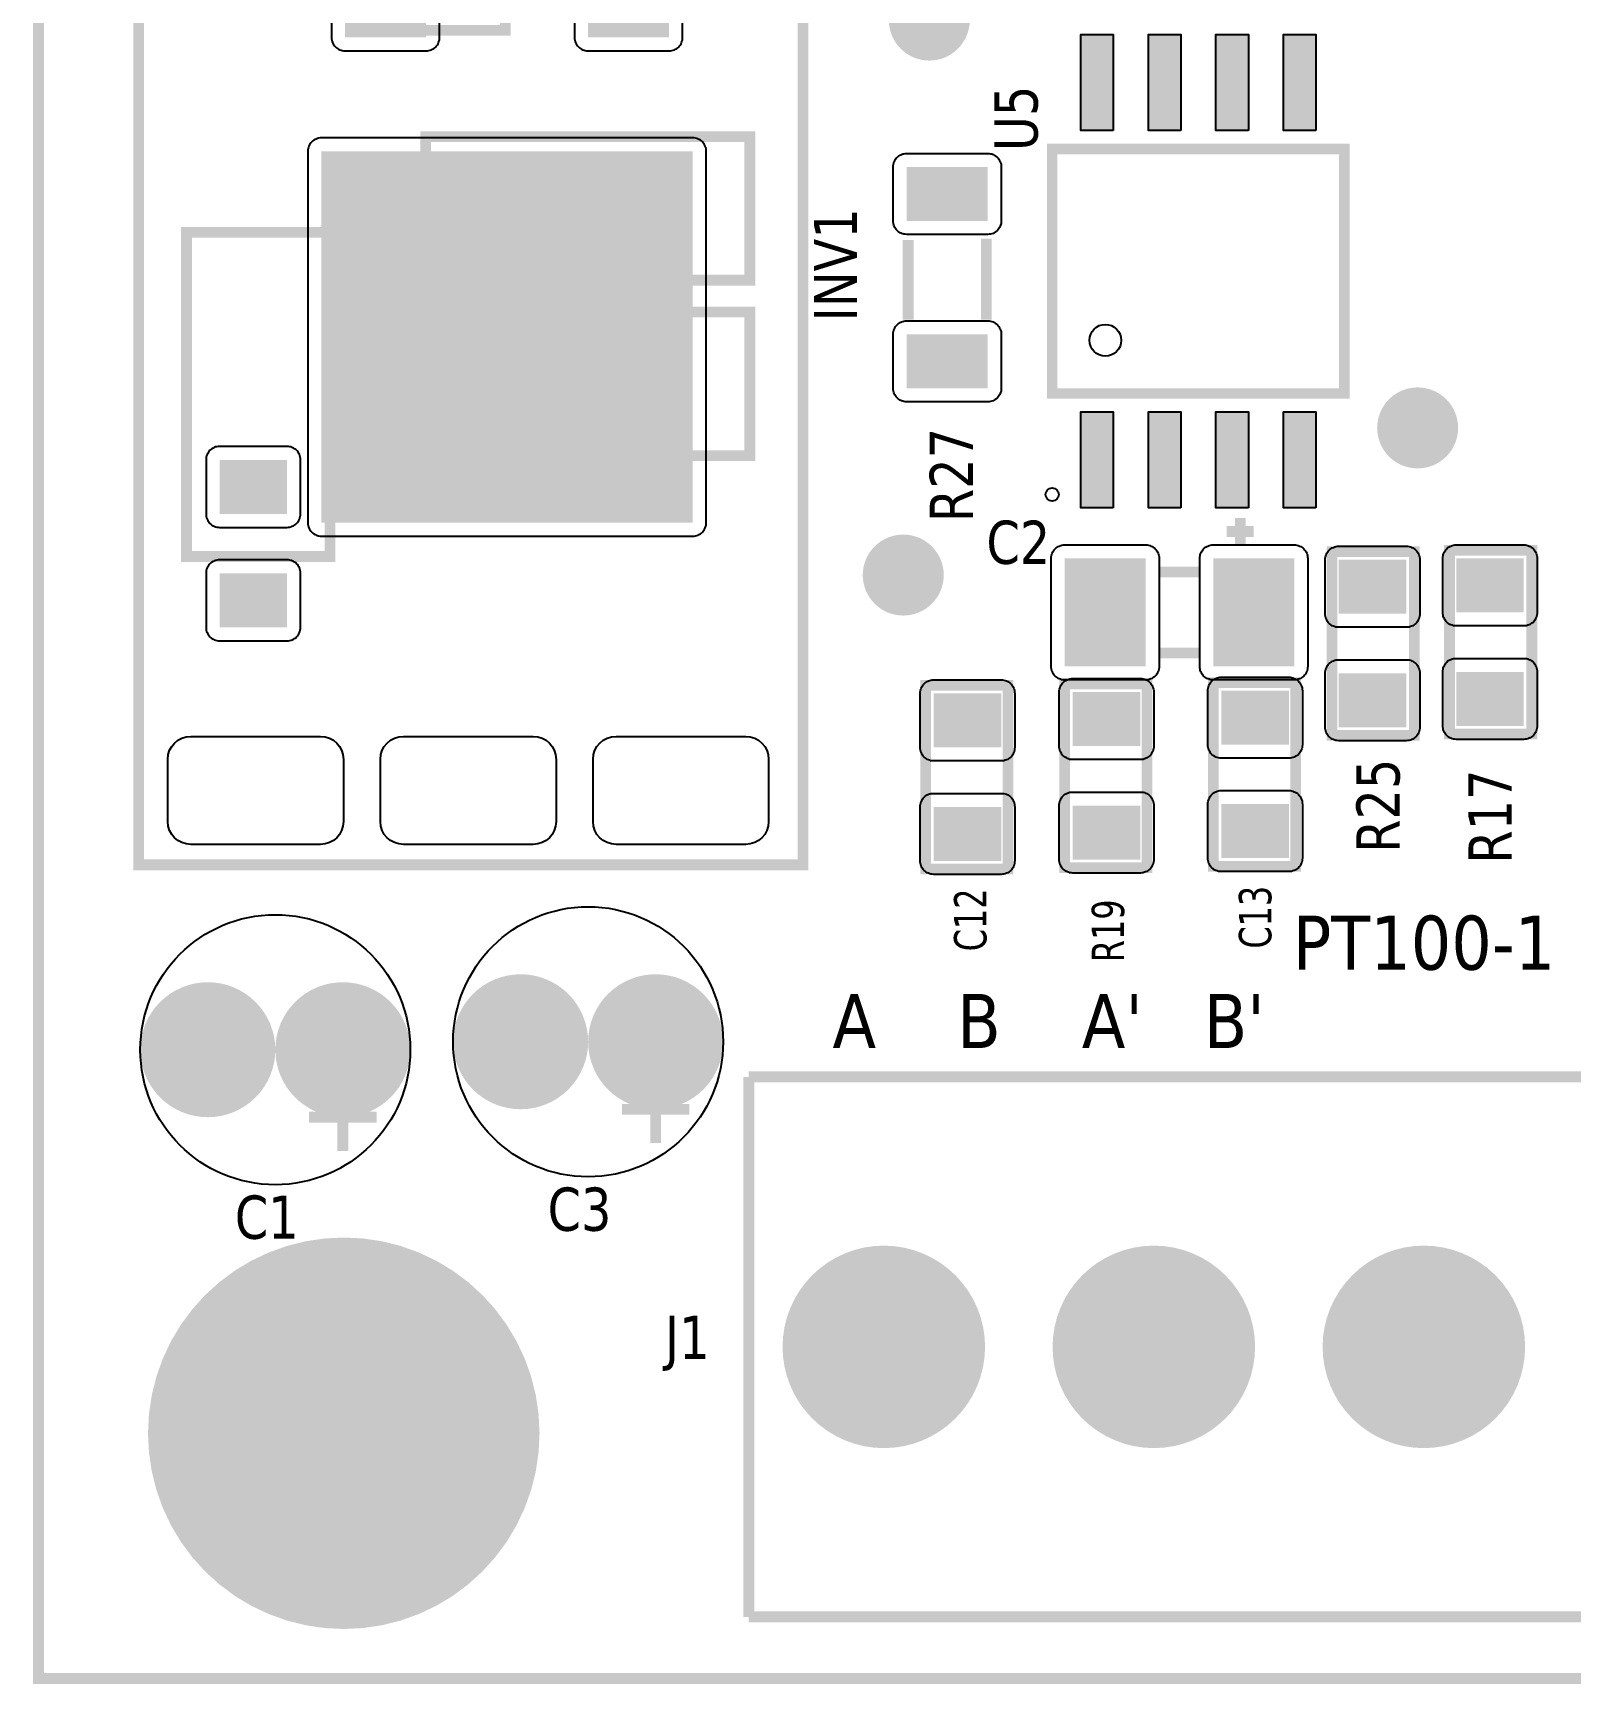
# Model space of a CAD drawing. Header units: millimetres. Extents: x 124 to 302, y 105 to 223.
# Drawn here: x 295.254 to 296.393, y 218.591 to 219.814 of the extents above; entities that cross this region are included whole.
import ezdxf

# ---------------------------------------------------------------- set-up
doc = ezdxf.new("R2010")
doc.units = ezdxf.units.MM
doc.layers.add('DESC', color=250, linetype='Continuous')
doc.styles.get("Standard").update_dxf_attribs({"font": 'tahoma.ttf'})

# ---------------------------------------------------------------- blocks, each defined once
blk = doc.blocks.new('RPAD')
blk.add_trace([(-0.5, -0.5), (-0.5, 0.5), (0.5, -0.5), (0.5, 0.5)])
blk = doc.blocks.new('EPAD')
at = {"const_width": 0.5}
blk.add_lwpolyline([(-0.25, 0, 1), (0.25, 0, 1)], format="xyb", close=True, dxfattribs=at)
blk = doc.blocks.new('PCB_CamaraClimatica')
for points, const_width in [([(147.0389, 110.574), (153.4499, 110.574), (153.4499, 115.4463), (147.0389, 115.4463), (147.0389, 110.574)], 0.008), ([(147.0389, 110.574), (153.4499, 110.574), (153.4499, 115.4463), (147.0389, 115.4463), (147.0389, 110.574)], 0.008), ([(147.0389, 110.574), (153.4499, 110.574), (153.4499, 115.4463), (147.0389, 115.4463), (147.0389, 110.574)], 0.008), ([(147.1131, 111.1768), (147.6052, 111.1768), (147.6052, 112.102), (147.1131, 112.102), (147.1131, 111.1768)], 0.008), ([(147.1131, 111.1768), (147.6052, 111.1768), (147.6052, 112.102), (147.1131, 112.102), (147.1131, 111.1768)], 0.008), ([(147.1131, 111.1768), (147.6052, 111.1768), (147.6052, 112.102), (147.1131, 112.102), (147.1131, 111.1768)], 0.008), ([(147.2863, 111.7949), (147.3847, 111.7949), (147.3847, 111.8382), (147.2863, 111.8382), (147.2863, 111.7949)], 0.008), ([(147.2863, 111.7949), (147.3847, 111.7949), (147.3847, 111.8382), (147.2863, 111.8382), (147.2863, 111.7949)], 0.008), ([(147.2863, 111.7949), (147.3847, 111.7949), (147.3847, 111.8382), (147.2863, 111.8382), (147.2863, 111.7949)], 0.008), ([(147.3257, 111.6098), (147.5658, 111.6098), (147.5658, 111.7161), (147.3257, 111.7161), (147.3257, 111.6098)], 0.008), ([(147.3257, 111.6098), (147.5658, 111.6098), (147.5658, 111.7161), (147.3257, 111.7161), (147.3257, 111.6098)], 0.008), ([(147.3257, 111.6098), (147.5658, 111.6098), (147.5658, 111.7161), (147.3257, 111.7161), (147.3257, 111.6098)], 0.008), ([(148.0062, 111.5259), (148.0062, 111.707), (147.7897, 111.707), (147.7897, 111.5259), (148.0062, 111.5259)], 0.00787), ([(148.0062, 111.5259), (148.0062, 111.707), (147.7897, 111.707), (147.7897, 111.5259), (148.0062, 111.5259)], 0.00787), ([(148.0062, 111.5259), (148.0062, 111.707), (147.7897, 111.707), (147.7897, 111.5259), (148.0062, 111.5259)], 0.00787), ([(147.1485, 111.4051), (147.2548, 111.4051), (147.2548, 111.6453), (147.1485, 111.6453), (147.1485, 111.4051)], 0.008), ([(147.1485, 111.4051), (147.2548, 111.4051), (147.2548, 111.6453), (147.1485, 111.6453), (147.1485, 111.4051)], 0.008), ([(147.1485, 111.4051), (147.2548, 111.4051), (147.2548, 111.6453), (147.1485, 111.6453), (147.1485, 111.4051)], 0.008), ([(147.683, 111.6397), (147.683, 111.5807)], 0.008), ([(147.683, 111.6397), (147.683, 111.5807)], 0.008), ([(147.683, 111.6397), (147.683, 111.5807)], 0.008), ([(147.741, 111.6407), (147.741, 111.5807)], 0.008), ([(147.741, 111.6407), (147.741, 111.5807)], 0.008), ([(147.741, 111.6407), (147.741, 111.5807)], 0.008), ([(147.3257, 111.4799), (147.5658, 111.4799), (147.5658, 111.5862), (147.3257, 111.5862), (147.3257, 111.4799)], 0.008), ([(147.3257, 111.4799), (147.5658, 111.4799), (147.5658, 111.5862), (147.3257, 111.5862), (147.3257, 111.4799)], 0.008), ([(147.3257, 111.4799), (147.5658, 111.4799), (147.5658, 111.5862), (147.3257, 111.5862), (147.3257, 111.4799)], 0.008), ([(147.929, 111.4337), (147.929, 111.4137)], 0.008), ([(147.929, 111.4337), (147.929, 111.4137)], 0.008), ([(147.929, 111.4337), (147.929, 111.4137)], 0.008), ([(147.919, 111.4237), (147.939, 111.4237)], 0.008), ([(147.919, 111.4237), (147.939, 111.4237)], 0.008), ([(147.919, 111.4237), (147.939, 111.4237)], 0.008), ([(147.997, 111.2727), (148.058, 111.2727), (148.058, 111.4087), (147.997, 111.4087), (147.997, 111.2727)], 0.008), ([(147.997, 111.2727), (148.058, 111.2727), (148.058, 111.4087), (147.997, 111.4087), (147.997, 111.2727)], 0.008), ([(147.997, 111.2727), (148.058, 111.2727), (148.058, 111.4087), (147.997, 111.4087), (147.997, 111.2727)], 0.008), ([(148.084, 111.2737), (148.145, 111.2737), (148.145, 111.4097), (148.084, 111.4097), (148.084, 111.2737)], 0.008), ([(148.084, 111.2737), (148.145, 111.2737), (148.145, 111.4097), (148.084, 111.4097), (148.084, 111.2737)], 0.008), ([(148.084, 111.2737), (148.145, 111.2737), (148.145, 111.4097), (148.084, 111.4097), (148.084, 111.2737)], 0.008), ([(147.869, 111.3937), (147.899, 111.3937)], 0.008), ([(147.869, 111.3937), (147.899, 111.3937)], 0.008), ([(147.869, 111.3937), (147.899, 111.3937)], 0.008), ([(147.869, 111.3337), (147.899, 111.3337)], 0.008), ([(147.869, 111.3337), (147.899, 111.3337)], 0.008), ([(147.869, 111.3337), (147.899, 111.3337)], 0.008), ([(147.696, 111.1737), (147.757, 111.1737), (147.757, 111.3097), (147.696, 111.3097), (147.696, 111.1737)], 0.008), ([(147.696, 111.1737), (147.757, 111.1737), (147.757, 111.3097), (147.696, 111.3097), (147.696, 111.1737)], 0.008), ([(147.696, 111.1737), (147.757, 111.1737), (147.757, 111.3097), (147.696, 111.3097), (147.696, 111.1737)], 0.008), ([(147.799, 111.1747), (147.86, 111.1747), (147.86, 111.3107), (147.799, 111.3107), (147.799, 111.1747)], 0.008), ([(147.799, 111.1747), (147.86, 111.1747), (147.86, 111.3107), (147.799, 111.3107), (147.799, 111.1747)], 0.008), ([(147.799, 111.1747), (147.86, 111.1747), (147.86, 111.3107), (147.799, 111.3107), (147.799, 111.1747)], 0.008), ([(147.909, 111.1757), (147.97, 111.1757), (147.97, 111.3117), (147.909, 111.3117), (147.909, 111.1757)], 0.008), ([(147.909, 111.1757), (147.97, 111.1757), (147.97, 111.3117), (147.909, 111.3117), (147.909, 111.1757)], 0.008), ([(147.909, 111.1757), (147.97, 111.1757), (147.97, 111.3117), (147.909, 111.3117), (147.909, 111.1757)], 0.008), ([(147.2643, 110.9648), (147.2643, 111.0148)], 0.008), ([(147.2643, 110.9648), (147.2643, 111.0148)], 0.008), ([(147.2643, 110.9648), (147.2643, 111.0148)], 0.008), ([(147.496, 110.9707), (147.496, 111.0207)], 0.008), ([(147.496, 110.9707), (147.496, 111.0207)], 0.008), ([(147.496, 110.9707), (147.496, 111.0207)], 0.008), ([(147.565, 111.0197), (147.565, 110.6197)], 0.008), ([(148.365, 111.0197), (148.365, 110.6197), (147.565, 110.6197)], 0.008), ([(147.565, 111.0197), (148.365, 111.0197)], 0.008), ([(147.565, 111.0197), (147.565, 110.6197)], 0.008), ([(148.365, 111.0197), (148.365, 110.6197), (147.565, 110.6197)], 0.008), ([(147.565, 111.0197), (148.365, 111.0197)], 0.008), ([(147.565, 111.0197), (147.565, 110.6197)], 0.008), ([(148.365, 111.0197), (148.365, 110.6197), (147.565, 110.6197)], 0.008), ([(147.565, 111.0197), (148.365, 111.0197)], 0.008), ([(147.2893, 110.9898), (147.2393, 110.9898)], 0.008), ([(147.2893, 110.9898), (147.2393, 110.9898)], 0.008), ([(147.2893, 110.9898), (147.2393, 110.9898)], 0.008), ([(147.521, 110.9957), (147.471, 110.9957)], 0.008), ([(147.521, 110.9957), (147.471, 110.9957)], 0.008), ([(147.521, 110.9957), (147.471, 110.9957)], 0.008)]:
    blk.add_lwpolyline(points, dxfattribs=dict(const_width=const_width))
for points in [[(147.256, 111.8897), (147.256, 111.7897), (147.256, 111.7887), (147.2562, 111.7877), (147.2564, 111.7867), (147.2567, 111.7858), (147.2572, 111.7849), (147.2577, 111.7841), (147.2582, 111.7833), (147.2589, 111.7826), (147.2596, 111.782), (147.2603, 111.7814), (147.2612, 111.7809), (147.262, 111.7805), (147.263, 111.7802), (147.2639, 111.7799), (147.2649, 111.7798), (147.266, 111.7797), (147.266, 111.7797), (147.326, 111.7797), (147.327, 111.7798), (147.328, 111.7799), (147.329, 111.7802), (147.3299, 111.7805), (147.3308, 111.7809), (147.3316, 111.7814), (147.3324, 111.782), (147.3331, 111.7826), (147.3337, 111.7833), (147.3343, 111.7841), (147.3348, 111.7849), (147.3352, 111.7858), (147.3355, 111.7867), (147.3358, 111.7877), (147.3359, 111.7887), (147.336, 111.7897), (147.336, 111.8897)], [(147.436, 111.8897), (147.436, 111.7897), (147.436, 111.7887), (147.4362, 111.7877), (147.4364, 111.7867), (147.4367, 111.7858), (147.4372, 111.7849), (147.4377, 111.7841), (147.4382, 111.7833), (147.4389, 111.7826), (147.4396, 111.782), (147.4403, 111.7814), (147.4412, 111.7809), (147.442, 111.7805), (147.443, 111.7802), (147.4439, 111.7799), (147.4449, 111.7798), (147.446, 111.7797), (147.446, 111.7797), (147.506, 111.7797), (147.507, 111.7798), (147.508, 111.7799), (147.509, 111.7802), (147.5099, 111.7805), (147.5108, 111.7809), (147.5116, 111.7814), (147.5124, 111.782), (147.5131, 111.7826), (147.5137, 111.7833), (147.5143, 111.7841), (147.5148, 111.7849), (147.5152, 111.7858), (147.5155, 111.7867), (147.5158, 111.7877), (147.5159, 111.7887), (147.516, 111.7897), (147.516, 111.8897)]]:
    blk.add_lwpolyline(points)
for points in [[(147.835, 111.7207), (147.811, 111.7207), (147.811, 111.7917), (147.835, 111.7917), (147.835, 111.7207)], [(147.885, 111.7207), (147.861, 111.7207), (147.861, 111.7917), (147.885, 111.7917), (147.885, 111.7207)], [(147.935, 111.7207), (147.911, 111.7207), (147.911, 111.7917), (147.935, 111.7917), (147.935, 111.7207)], [(147.985, 111.7207), (147.961, 111.7207), (147.961, 111.7917), (147.985, 111.7917), (147.985, 111.7207)], [(147.2485, 111.4202), (147.5235, 111.4202), (147.5245, 111.4203), (147.5255, 111.4204), (147.5265, 111.4207), (147.5274, 111.421), (147.5283, 111.4214), (147.5291, 111.4219), (147.5299, 111.4225), (147.5306, 111.4231), (147.5312, 111.4238), (147.5318, 111.4246), (147.5323, 111.4254), (147.5327, 111.4263), (147.533, 111.4272), (147.5333, 111.4282), (147.5334, 111.4292), (147.5335, 111.4302), (147.5335, 111.7052), (147.5334, 111.7063), (147.5333, 111.7073), (147.533, 111.7082), (147.5327, 111.7092), (147.5323, 111.71), (147.5318, 111.7109), (147.5312, 111.7116), (147.5306, 111.7123), (147.5299, 111.713), (147.5291, 111.7135), (147.5283, 111.714), (147.5274, 111.7144), (147.5265, 111.7148), (147.5255, 111.715), (147.5245, 111.7152), (147.5235, 111.7152), (147.2485, 111.7152), (147.2474, 111.7152), (147.2464, 111.715), (147.2455, 111.7148), (147.2445, 111.7144), (147.2437, 111.714), (147.2428, 111.7135), (147.2421, 111.713), (147.2414, 111.7123), (147.2407, 111.7116), (147.2402, 111.7109), (147.2397, 111.71), (147.2392, 111.7092), (147.2389, 111.7082), (147.2387, 111.7073), (147.2385, 111.7063), (147.2385, 111.7052), (147.2385, 111.4302), (147.2385, 111.4292), (147.2387, 111.4282), (147.2389, 111.4272), (147.2392, 111.4263), (147.2397, 111.4254), (147.2402, 111.4246), (147.2407, 111.4238), (147.2414, 111.4231), (147.2421, 111.4225), (147.2428, 111.4219), (147.2437, 111.4214), (147.2445, 111.421), (147.2455, 111.4207), (147.2464, 111.4204), (147.2474, 111.4203), (147.2485, 111.4202)], [(147.752, 111.6937), (147.752, 111.6537), (147.7519, 111.6527), (147.7518, 111.6517), (147.7515, 111.6507), (147.7512, 111.6498), (147.7508, 111.6489), (147.7503, 111.6481), (147.7497, 111.6473), (147.7491, 111.6466), (147.7484, 111.646), (147.7476, 111.6454), (147.7468, 111.6449), (147.7459, 111.6445), (147.745, 111.6442), (147.744, 111.6439), (147.743, 111.6438), (147.742, 111.6437), (147.682, 111.6437), (147.6809, 111.6438), (147.6799, 111.6439), (147.679, 111.6442), (147.678, 111.6445), (147.6772, 111.6449), (147.6763, 111.6454), (147.6756, 111.646), (147.6749, 111.6466), (147.6742, 111.6473), (147.6737, 111.6481), (147.6732, 111.6489), (147.6727, 111.6498), (147.6724, 111.6507), (147.6722, 111.6517), (147.672, 111.6527), (147.672, 111.6537), (147.672, 111.6937), (147.672, 111.6948), (147.6722, 111.6958), (147.6724, 111.6967), (147.6727, 111.6977), (147.6732, 111.6985), (147.6737, 111.6994), (147.6742, 111.7001), (147.6749, 111.7008), (147.6756, 111.7015), (147.6763, 111.702), (147.6772, 111.7025), (147.678, 111.7029), (147.679, 111.7033), (147.6799, 111.7035), (147.6809, 111.7037), (147.682, 111.7037), (147.742, 111.7037), (147.743, 111.7037), (147.744, 111.7035), (147.745, 111.7033), (147.7459, 111.7029), (147.7468, 111.7025), (147.7476, 111.702), (147.7484, 111.7015), (147.7491, 111.7008), (147.7497, 111.7001), (147.7503, 111.6994), (147.7508, 111.6985), (147.7512, 111.6977), (147.7515, 111.6967), (147.7518, 111.6958), (147.7519, 111.6948), (147.752, 111.6937)], [(147.752, 111.5697), (147.752, 111.5297), (147.7519, 111.5287), (147.7518, 111.5277), (147.7515, 111.5267), (147.7512, 111.5258), (147.7508, 111.5249), (147.7503, 111.5241), (147.7497, 111.5233), (147.7491, 111.5226), (147.7484, 111.522), (147.7476, 111.5214), (147.7468, 111.5209), (147.7459, 111.5205), (147.745, 111.5202), (147.744, 111.5199), (147.743, 111.5198), (147.742, 111.5197), (147.682, 111.5197), (147.6809, 111.5198), (147.6799, 111.5199), (147.679, 111.5202), (147.678, 111.5205), (147.6772, 111.5209), (147.6763, 111.5214), (147.6756, 111.522), (147.6749, 111.5226), (147.6742, 111.5233), (147.6737, 111.5241), (147.6732, 111.5249), (147.6727, 111.5258), (147.6724, 111.5267), (147.6722, 111.5277), (147.672, 111.5287), (147.672, 111.5297), (147.672, 111.5697), (147.672, 111.5708), (147.6722, 111.5718), (147.6724, 111.5727), (147.6727, 111.5737), (147.6732, 111.5745), (147.6737, 111.5754), (147.6742, 111.5761), (147.6749, 111.5768), (147.6756, 111.5775), (147.6763, 111.578), (147.6772, 111.5785), (147.678, 111.5789), (147.679, 111.5793), (147.6799, 111.5795), (147.6809, 111.5797), (147.682, 111.5797), (147.742, 111.5797), (147.743, 111.5797), (147.744, 111.5795), (147.745, 111.5793), (147.7459, 111.5789), (147.7468, 111.5785), (147.7476, 111.578), (147.7484, 111.5775), (147.7491, 111.5768), (147.7497, 111.5761), (147.7503, 111.5754), (147.7508, 111.5745), (147.7512, 111.5737), (147.7515, 111.5727), (147.7518, 111.5718), (147.7519, 111.5708), (147.752, 111.5697)], [(147.835, 111.4412), (147.811, 111.4412), (147.811, 111.5122), (147.835, 111.5122), (147.835, 111.4412)], [(147.885, 111.4412), (147.861, 111.4412), (147.861, 111.5122), (147.885, 111.5122), (147.885, 111.4412)], [(147.935, 111.4412), (147.911, 111.4412), (147.911, 111.5122), (147.935, 111.5122), (147.935, 111.4412)], [(147.985, 111.4412), (147.961, 111.4412), (147.961, 111.5122), (147.985, 111.5122), (147.985, 111.4412)], [(147.163, 111.4767), (147.163, 111.4367), (147.163, 111.4357), (147.1632, 111.4347), (147.1634, 111.4337), (147.1637, 111.4328), (147.1642, 111.4319), (147.1647, 111.4311), (147.1652, 111.4303), (147.1659, 111.4296), (147.1666, 111.429), (147.1673, 111.4284), (147.1682, 111.4279), (147.169, 111.4275), (147.17, 111.4272), (147.1709, 111.4269), (147.1719, 111.4268), (147.173, 111.4267), (147.223, 111.4267), (147.224, 111.4268), (147.225, 111.4269), (147.226, 111.4272), (147.2269, 111.4275), (147.2278, 111.4279), (147.2286, 111.4284), (147.2294, 111.429), (147.2301, 111.4296), (147.2307, 111.4303), (147.2313, 111.4311), (147.2318, 111.4319), (147.2322, 111.4328), (147.2325, 111.4337), (147.2328, 111.4347), (147.2329, 111.4357), (147.233, 111.4367), (147.233, 111.4767), (147.2329, 111.4778), (147.2328, 111.4788), (147.2325, 111.4797), (147.2322, 111.4807), (147.2318, 111.4815), (147.2313, 111.4824), (147.2307, 111.4831), (147.2301, 111.4838), (147.2294, 111.4845), (147.2286, 111.485), (147.2278, 111.4855), (147.2269, 111.4859), (147.226, 111.4863), (147.225, 111.4865), (147.224, 111.4867), (147.223, 111.4867), (147.173, 111.4867), (147.1719, 111.4867), (147.1709, 111.4865), (147.17, 111.4863), (147.169, 111.4859), (147.1682, 111.4855), (147.1673, 111.485), (147.1666, 111.4845), (147.1659, 111.4838), (147.1652, 111.4831), (147.1647, 111.4824), (147.1642, 111.4815), (147.1637, 111.4807), (147.1634, 111.4797), (147.1632, 111.4788), (147.163, 111.4778), (147.163, 111.4767)], [(147.799, 111.4137), (147.859, 111.4137), (147.86, 111.4137), (147.861, 111.4135), (147.862, 111.4133), (147.8629, 111.4129), (147.8638, 111.4125), (147.8646, 111.412), (147.8654, 111.4115), (147.8661, 111.4108), (147.8667, 111.4101), (147.8673, 111.4094), (147.8678, 111.4085), (147.8682, 111.4077), (147.8685, 111.4067), (147.8688, 111.4058), (147.8689, 111.4048), (147.869, 111.4037), (147.869, 111.3237), (147.8689, 111.3227), (147.8688, 111.3217), (147.8685, 111.3207), (147.8682, 111.3198), (147.8678, 111.3189), (147.8673, 111.3181), (147.8667, 111.3173), (147.8661, 111.3166), (147.8654, 111.316), (147.8646, 111.3154), (147.8638, 111.3149), (147.8629, 111.3145), (147.862, 111.3142), (147.861, 111.3139), (147.86, 111.3138), (147.859, 111.3137), (147.799, 111.3137), (147.7979, 111.3138), (147.7969, 111.3139), (147.796, 111.3142), (147.795, 111.3145), (147.7942, 111.3149), (147.7933, 111.3154), (147.7926, 111.316), (147.7919, 111.3166), (147.7912, 111.3173), (147.7907, 111.3181), (147.7902, 111.3189), (147.7897, 111.3198), (147.7894, 111.3207), (147.7892, 111.3217), (147.789, 111.3227), (147.789, 111.3237), (147.789, 111.4037), (147.789, 111.4048), (147.7892, 111.4058), (147.7894, 111.4067), (147.7897, 111.4077), (147.7902, 111.4085), (147.7907, 111.4094), (147.7912, 111.4101), (147.7919, 111.4108), (147.7926, 111.4115), (147.7933, 111.412), (147.7942, 111.4125), (147.795, 111.4129), (147.796, 111.4133), (147.7969, 111.4135), (147.7979, 111.4137), (147.799, 111.4137)], [(147.909, 111.4137), (147.969, 111.4137), (147.97, 111.4137), (147.971, 111.4135), (147.972, 111.4133), (147.9729, 111.4129), (147.9738, 111.4125), (147.9746, 111.412), (147.9754, 111.4115), (147.9761, 111.4108), (147.9767, 111.4101), (147.9773, 111.4094), (147.9778, 111.4085), (147.9782, 111.4077), (147.9785, 111.4067), (147.9788, 111.4058), (147.9789, 111.4048), (147.979, 111.4037), (147.979, 111.3237), (147.9789, 111.3227), (147.9788, 111.3217), (147.9785, 111.3207), (147.9782, 111.3198), (147.9778, 111.3189), (147.9773, 111.3181), (147.9767, 111.3173), (147.9761, 111.3166), (147.9754, 111.316), (147.9746, 111.3154), (147.9738, 111.3149), (147.9729, 111.3145), (147.972, 111.3142), (147.971, 111.3139), (147.97, 111.3138), (147.969, 111.3137), (147.909, 111.3137), (147.9079, 111.3138), (147.9069, 111.3139), (147.906, 111.3142), (147.905, 111.3145), (147.9042, 111.3149), (147.9033, 111.3154), (147.9026, 111.316), (147.9019, 111.3166), (147.9012, 111.3173), (147.9007, 111.3181), (147.9002, 111.3189), (147.8997, 111.3198), (147.8994, 111.3207), (147.8992, 111.3217), (147.899, 111.3227), (147.899, 111.3237), (147.899, 111.4037), (147.899, 111.4048), (147.8992, 111.4058), (147.8994, 111.4067), (147.8997, 111.4077), (147.9002, 111.4085), (147.9007, 111.4094), (147.9012, 111.4101), (147.9019, 111.4108), (147.9026, 111.4115), (147.9033, 111.412), (147.9042, 111.4125), (147.905, 111.4129), (147.906, 111.4133), (147.9069, 111.4135), (147.9079, 111.4137), (147.909, 111.4137)], [(147.992, 111.3627), (147.992, 111.4027), (147.992, 111.4038), (147.9922, 111.4048), (147.9924, 111.4057), (147.9927, 111.4067), (147.9932, 111.4075), (147.9937, 111.4084), (147.9942, 111.4091), (147.9949, 111.4098), (147.9956, 111.4105), (147.9963, 111.411), (147.9972, 111.4115), (147.998, 111.4119), (147.999, 111.4123), (147.9999, 111.4125), (148.0009, 111.4127), (148.002, 111.4127), (148.052, 111.4127), (148.053, 111.4127), (148.054, 111.4125), (148.055, 111.4123), (148.0559, 111.4119), (148.0568, 111.4115), (148.0576, 111.411), (148.0584, 111.4105), (148.0591, 111.4098), (148.0597, 111.4091), (148.0603, 111.4084), (148.0608, 111.4075), (148.0612, 111.4067), (148.0615, 111.4057), (148.0618, 111.4048), (148.0619, 111.4038), (148.062, 111.4027), (148.062, 111.3627), (148.0619, 111.3617), (148.0618, 111.3607), (148.0615, 111.3597), (148.0612, 111.3588), (148.0608, 111.3579), (148.0603, 111.3571), (148.0597, 111.3563), (148.0591, 111.3556), (148.0584, 111.355), (148.0576, 111.3544), (148.0568, 111.3539), (148.0559, 111.3535), (148.055, 111.3532), (148.054, 111.3529), (148.053, 111.3528), (148.052, 111.3527), (148.002, 111.3527), (148.0009, 111.3528), (147.9999, 111.3529), (147.999, 111.3532), (147.998, 111.3535), (147.9972, 111.3539), (147.9963, 111.3544), (147.9956, 111.355), (147.9949, 111.3556), (147.9942, 111.3563), (147.9937, 111.3571), (147.9932, 111.3579), (147.9927, 111.3588), (147.9924, 111.3597), (147.9922, 111.3607), (147.992, 111.3617), (147.992, 111.3627)], [(148.079, 111.3637), (148.079, 111.4037), (148.079, 111.4048), (148.0792, 111.4058), (148.0794, 111.4067), (148.0797, 111.4077), (148.0802, 111.4085), (148.0807, 111.4094), (148.0812, 111.4101), (148.0819, 111.4108), (148.0826, 111.4115), (148.0833, 111.412), (148.0842, 111.4125), (148.085, 111.4129), (148.086, 111.4133), (148.0869, 111.4135), (148.0879, 111.4137), (148.089, 111.4137), (148.139, 111.4137), (148.14, 111.4137), (148.141, 111.4135), (148.142, 111.4133), (148.1429, 111.4129), (148.1438, 111.4125), (148.1446, 111.412), (148.1454, 111.4115), (148.1461, 111.4108), (148.1467, 111.4101), (148.1473, 111.4094), (148.1478, 111.4085), (148.1482, 111.4077), (148.1485, 111.4067), (148.1488, 111.4058), (148.1489, 111.4048), (148.149, 111.4037), (148.149, 111.3637), (148.1489, 111.3627), (148.1488, 111.3617), (148.1485, 111.3607), (148.1482, 111.3598), (148.1478, 111.3589), (148.1473, 111.3581), (148.1467, 111.3573), (148.1461, 111.3566), (148.1454, 111.356), (148.1446, 111.3554), (148.1438, 111.3549), (148.1429, 111.3545), (148.142, 111.3542), (148.141, 111.3539), (148.14, 111.3538), (148.139, 111.3537), (148.089, 111.3537), (148.0879, 111.3538), (148.0869, 111.3539), (148.086, 111.3542), (148.085, 111.3545), (148.0842, 111.3549), (148.0833, 111.3554), (148.0826, 111.356), (148.0819, 111.3566), (148.0812, 111.3573), (148.0807, 111.3581), (148.0802, 111.3589), (148.0797, 111.3598), (148.0794, 111.3607), (148.0792, 111.3617), (148.079, 111.3627), (148.079, 111.3637)], [(147.163, 111.3927), (147.163, 111.3527), (147.163, 111.3517), (147.1632, 111.3507), (147.1634, 111.3497), (147.1637, 111.3488), (147.1642, 111.3479), (147.1647, 111.3471), (147.1652, 111.3463), (147.1659, 111.3456), (147.1666, 111.345), (147.1673, 111.3444), (147.1682, 111.3439), (147.169, 111.3435), (147.17, 111.3432), (147.1709, 111.3429), (147.1719, 111.3428), (147.173, 111.3427), (147.223, 111.3427), (147.224, 111.3428), (147.225, 111.3429), (147.226, 111.3432), (147.2269, 111.3435), (147.2278, 111.3439), (147.2286, 111.3444), (147.2294, 111.345), (147.2301, 111.3456), (147.2307, 111.3463), (147.2313, 111.3471), (147.2318, 111.3479), (147.2322, 111.3488), (147.2325, 111.3497), (147.2328, 111.3507), (147.2329, 111.3517), (147.233, 111.3527), (147.233, 111.3927), (147.2329, 111.3938), (147.2328, 111.3948), (147.2325, 111.3957), (147.2322, 111.3967), (147.2318, 111.3975), (147.2313, 111.3984), (147.2307, 111.3991), (147.2301, 111.3998), (147.2294, 111.4005), (147.2286, 111.401), (147.2278, 111.4015), (147.2269, 111.4019), (147.226, 111.4023), (147.225, 111.4025), (147.224, 111.4027), (147.223, 111.4027), (147.173, 111.4027), (147.1719, 111.4027), (147.1709, 111.4025), (147.17, 111.4023), (147.169, 111.4019), (147.1682, 111.4015), (147.1673, 111.401), (147.1666, 111.4005), (147.1659, 111.3998), (147.1652, 111.3991), (147.1647, 111.3984), (147.1642, 111.3975), (147.1637, 111.3967), (147.1634, 111.3957), (147.1632, 111.3948), (147.163, 111.3938), (147.163, 111.3927)], [(147.992, 111.2787), (147.992, 111.3187), (147.992, 111.3198), (147.9922, 111.3208), (147.9924, 111.3217), (147.9927, 111.3227), (147.9932, 111.3235), (147.9937, 111.3244), (147.9942, 111.3251), (147.9949, 111.3258), (147.9956, 111.3265), (147.9963, 111.327), (147.9972, 111.3275), (147.998, 111.3279), (147.999, 111.3283), (147.9999, 111.3285), (148.0009, 111.3287), (148.002, 111.3287), (148.052, 111.3287), (148.053, 111.3287), (148.054, 111.3285), (148.055, 111.3283), (148.0559, 111.3279), (148.0568, 111.3275), (148.0576, 111.327), (148.0584, 111.3265), (148.0591, 111.3258), (148.0597, 111.3251), (148.0603, 111.3244), (148.0608, 111.3235), (148.0612, 111.3227), (148.0615, 111.3217), (148.0618, 111.3208), (148.0619, 111.3198), (148.062, 111.3187), (148.062, 111.2787), (148.0619, 111.2777), (148.0618, 111.2767), (148.0615, 111.2757), (148.0612, 111.2748), (148.0608, 111.2739), (148.0603, 111.2731), (148.0597, 111.2723), (148.0591, 111.2716), (148.0584, 111.271), (148.0576, 111.2704), (148.0568, 111.2699), (148.0559, 111.2695), (148.055, 111.2692), (148.054, 111.2689), (148.053, 111.2688), (148.052, 111.2687), (148.002, 111.2687), (148.0009, 111.2688), (147.9999, 111.2689), (147.999, 111.2692), (147.998, 111.2695), (147.9972, 111.2699), (147.9963, 111.2704), (147.9956, 111.271), (147.9949, 111.2716), (147.9942, 111.2723), (147.9937, 111.2731), (147.9932, 111.2739), (147.9927, 111.2748), (147.9924, 111.2757), (147.9922, 111.2767), (147.992, 111.2777), (147.992, 111.2787)], [(148.079, 111.2797), (148.079, 111.3197), (148.079, 111.3208), (148.0792, 111.3218), (148.0794, 111.3227), (148.0797, 111.3237), (148.0802, 111.3245), (148.0807, 111.3254), (148.0812, 111.3261), (148.0819, 111.3268), (148.0826, 111.3275), (148.0833, 111.328), (148.0842, 111.3285), (148.085, 111.3289), (148.086, 111.3293), (148.0869, 111.3295), (148.0879, 111.3297), (148.089, 111.3297), (148.139, 111.3297), (148.14, 111.3297), (148.141, 111.3295), (148.142, 111.3293), (148.1429, 111.3289), (148.1438, 111.3285), (148.1446, 111.328), (148.1454, 111.3275), (148.1461, 111.3268), (148.1467, 111.3261), (148.1473, 111.3254), (148.1478, 111.3245), (148.1482, 111.3237), (148.1485, 111.3227), (148.1488, 111.3218), (148.1489, 111.3208), (148.149, 111.3197), (148.149, 111.2797), (148.1489, 111.2787), (148.1488, 111.2777), (148.1485, 111.2767), (148.1482, 111.2758), (148.1478, 111.2749), (148.1473, 111.2741), (148.1467, 111.2733), (148.1461, 111.2726), (148.1454, 111.272), (148.1446, 111.2714), (148.1438, 111.2709), (148.1429, 111.2705), (148.142, 111.2702), (148.141, 111.2699), (148.14, 111.2698), (148.139, 111.2697), (148.089, 111.2697), (148.0879, 111.2698), (148.0869, 111.2699), (148.086, 111.2702), (148.085, 111.2705), (148.0842, 111.2709), (148.0833, 111.2714), (148.0826, 111.272), (148.0819, 111.2726), (148.0812, 111.2733), (148.0807, 111.2741), (148.0802, 111.2749), (148.0797, 111.2758), (148.0794, 111.2767), (148.0792, 111.2777), (148.079, 111.2787), (148.079, 111.2797)], [(147.762, 111.3037), (147.762, 111.2637), (147.7619, 111.2627), (147.7618, 111.2617), (147.7615, 111.2607), (147.7612, 111.2598), (147.7608, 111.2589), (147.7603, 111.2581), (147.7597, 111.2573), (147.7591, 111.2566), (147.7584, 111.256), (147.7576, 111.2554), (147.7568, 111.2549), (147.7559, 111.2545), (147.755, 111.2542), (147.754, 111.2539), (147.753, 111.2538), (147.752, 111.2537), (147.702, 111.2537), (147.7009, 111.2538), (147.6999, 111.2539), (147.699, 111.2542), (147.698, 111.2545), (147.6972, 111.2549), (147.6963, 111.2554), (147.6956, 111.256), (147.6949, 111.2566), (147.6942, 111.2573), (147.6937, 111.2581), (147.6932, 111.2589), (147.6927, 111.2598), (147.6924, 111.2607), (147.6922, 111.2617), (147.692, 111.2627), (147.692, 111.2637), (147.692, 111.3037), (147.692, 111.3048), (147.6922, 111.3058), (147.6924, 111.3067), (147.6927, 111.3077), (147.6932, 111.3085), (147.6937, 111.3094), (147.6942, 111.3101), (147.6949, 111.3108), (147.6956, 111.3115), (147.6963, 111.3121), (147.6972, 111.3125), (147.698, 111.313), (147.699, 111.3133), (147.6999, 111.3135), (147.7009, 111.3137), (147.702, 111.3137), (147.752, 111.3137), (147.753, 111.3137), (147.754, 111.3135), (147.755, 111.3133), (147.7559, 111.313), (147.7568, 111.3125), (147.7576, 111.3121), (147.7584, 111.3115), (147.7591, 111.3108), (147.7597, 111.3101), (147.7603, 111.3094), (147.7608, 111.3085), (147.7612, 111.3077), (147.7615, 111.3067), (147.7618, 111.3058), (147.7619, 111.3048), (147.762, 111.3037)], [(147.865, 111.3047), (147.865, 111.2647), (147.8649, 111.2637), (147.8648, 111.2627), (147.8645, 111.2617), (147.8642, 111.2608), (147.8638, 111.2599), (147.8633, 111.2591), (147.8627, 111.2583), (147.8621, 111.2576), (147.8614, 111.257), (147.8606, 111.2564), (147.8598, 111.2559), (147.8589, 111.2555), (147.858, 111.2552), (147.857, 111.2549), (147.856, 111.2548), (147.855, 111.2547), (147.805, 111.2547), (147.8039, 111.2548), (147.8029, 111.2549), (147.802, 111.2552), (147.801, 111.2555), (147.8002, 111.2559), (147.7993, 111.2564), (147.7986, 111.257), (147.7979, 111.2576), (147.7972, 111.2583), (147.7967, 111.2591), (147.7962, 111.2599), (147.7957, 111.2608), (147.7954, 111.2617), (147.7952, 111.2627), (147.795, 111.2637), (147.795, 111.2647), (147.795, 111.3047), (147.795, 111.3058), (147.7952, 111.3068), (147.7954, 111.3077), (147.7957, 111.3087), (147.7962, 111.3095), (147.7967, 111.3104), (147.7972, 111.3111), (147.7979, 111.3118), (147.7986, 111.3125), (147.7993, 111.313), (147.8002, 111.3135), (147.801, 111.3139), (147.802, 111.3143), (147.8029, 111.3145), (147.8039, 111.3147), (147.805, 111.3147), (147.855, 111.3147), (147.856, 111.3147), (147.857, 111.3145), (147.858, 111.3143), (147.8589, 111.3139), (147.8598, 111.3135), (147.8606, 111.313), (147.8614, 111.3125), (147.8621, 111.3118), (147.8627, 111.3111), (147.8633, 111.3104), (147.8638, 111.3095), (147.8642, 111.3087), (147.8645, 111.3077), (147.8648, 111.3068), (147.8649, 111.3058), (147.865, 111.3047)], [(147.975, 111.3057), (147.975, 111.2657), (147.9749, 111.2647), (147.9748, 111.2637), (147.9745, 111.2627), (147.9742, 111.2618), (147.9738, 111.2609), (147.9733, 111.2601), (147.9727, 111.2593), (147.9721, 111.2586), (147.9714, 111.258), (147.9706, 111.2574), (147.9698, 111.2569), (147.9689, 111.2565), (147.968, 111.2562), (147.967, 111.2559), (147.966, 111.2558), (147.965, 111.2557), (147.915, 111.2557), (147.9139, 111.2558), (147.9129, 111.2559), (147.912, 111.2562), (147.911, 111.2565), (147.9102, 111.2569), (147.9093, 111.2574), (147.9086, 111.258), (147.9079, 111.2586), (147.9072, 111.2593), (147.9067, 111.2601), (147.9062, 111.2609), (147.9057, 111.2618), (147.9054, 111.2627), (147.9052, 111.2637), (147.905, 111.2647), (147.905, 111.2657), (147.905, 111.3057), (147.905, 111.3068), (147.9052, 111.3078), (147.9054, 111.3087), (147.9057, 111.3097), (147.9062, 111.3105), (147.9067, 111.3114), (147.9072, 111.3121), (147.9079, 111.3128), (147.9086, 111.3135), (147.9093, 111.314), (147.9102, 111.3145), (147.911, 111.3149), (147.912, 111.3153), (147.9129, 111.3155), (147.9139, 111.3157), (147.915, 111.3157), (147.965, 111.3157), (147.966, 111.3157), (147.967, 111.3155), (147.968, 111.3153), (147.9689, 111.3149), (147.9698, 111.3145), (147.9706, 111.314), (147.9714, 111.3135), (147.9721, 111.3128), (147.9727, 111.3121), (147.9733, 111.3114), (147.9738, 111.3105), (147.9742, 111.3097), (147.9745, 111.3087), (147.9748, 111.3078), (147.9749, 111.3068), (147.975, 111.3057)], [(147.2647, 111.2549), (147.2647, 111.2089), (147.2644, 111.2054), (147.2634, 111.2022), (147.2618, 111.1993), (147.2598, 111.1968), (147.2573, 111.1947), (147.2544, 111.1932), (147.2512, 111.1922), (147.2477, 111.1919), (147.1517, 111.1919), (147.1482, 111.1922), (147.145, 111.1932), (147.1421, 111.1947), (147.1396, 111.1968), (147.1376, 111.1993), (147.136, 111.2022), (147.135, 111.2054), (147.1347, 111.2089), (147.1347, 111.2549), (147.135, 111.2584), (147.136, 111.2616), (147.1376, 111.2645), (147.1396, 111.267), (147.1421, 111.269), (147.145, 111.2706), (147.1482, 111.2715), (147.1517, 111.2719), (147.2477, 111.2719), (147.2512, 111.2715), (147.2544, 111.2706), (147.2573, 111.269), (147.2598, 111.267), (147.2618, 111.2645), (147.2634, 111.2616), (147.2644, 111.2584), (147.2647, 111.2549)], [(147.4222, 111.2549), (147.4222, 111.2089), (147.4218, 111.2054), (147.4209, 111.2022), (147.4193, 111.1993), (147.4173, 111.1968), (147.4148, 111.1947), (147.4119, 111.1932), (147.4087, 111.1922), (147.4052, 111.1919), (147.3092, 111.1919), (147.3057, 111.1922), (147.3025, 111.1932), (147.2996, 111.1947), (147.2971, 111.1968), (147.295, 111.1993), (147.2935, 111.2022), (147.2925, 111.2054), (147.2922, 111.2089), (147.2922, 111.2549), (147.2925, 111.2584), (147.2935, 111.2616), (147.295, 111.2645), (147.2971, 111.267), (147.2996, 111.269), (147.3025, 111.2706), (147.3057, 111.2715), (147.3092, 111.2719), (147.4052, 111.2719), (147.4087, 111.2715), (147.4119, 111.2706), (147.4148, 111.269), (147.4173, 111.267), (147.4193, 111.2645), (147.4209, 111.2616), (147.4218, 111.2584), (147.4222, 111.2549)], [(147.5797, 111.2549), (147.5797, 111.2089), (147.5793, 111.2054), (147.5784, 111.2022), (147.5768, 111.1993), (147.5747, 111.1968), (147.5722, 111.1947), (147.5694, 111.1932), (147.5661, 111.1922), (147.5627, 111.1919), (147.4667, 111.1919), (147.4632, 111.1922), (147.46, 111.1932), (147.4571, 111.1947), (147.4546, 111.1968), (147.4525, 111.1993), (147.451, 111.2022), (147.45, 111.2054), (147.4497, 111.2089), (147.4497, 111.2549), (147.45, 111.2584), (147.451, 111.2616), (147.4525, 111.2645), (147.4546, 111.267), (147.4571, 111.269), (147.46, 111.2706), (147.4632, 111.2715), (147.4667, 111.2719), (147.5627, 111.2719), (147.5661, 111.2715), (147.5694, 111.2706), (147.5722, 111.269), (147.5747, 111.267), (147.5768, 111.2645), (147.5784, 111.2616), (147.5793, 111.2584), (147.5797, 111.2549)], [(147.762, 111.2197), (147.762, 111.1797), (147.7619, 111.1787), (147.7618, 111.1777), (147.7615, 111.1767), (147.7612, 111.1758), (147.7608, 111.1749), (147.7603, 111.1741), (147.7597, 111.1733), (147.7591, 111.1726), (147.7584, 111.172), (147.7576, 111.1714), (147.7568, 111.1709), (147.7559, 111.1705), (147.755, 111.1702), (147.754, 111.1699), (147.753, 111.1698), (147.752, 111.1697), (147.702, 111.1697), (147.7009, 111.1698), (147.6999, 111.1699), (147.699, 111.1702), (147.698, 111.1705), (147.6972, 111.1709), (147.6963, 111.1714), (147.6956, 111.172), (147.6949, 111.1726), (147.6942, 111.1733), (147.6937, 111.1741), (147.6932, 111.1749), (147.6927, 111.1758), (147.6924, 111.1767), (147.6922, 111.1777), (147.692, 111.1787), (147.692, 111.1797), (147.692, 111.2197), (147.692, 111.2208), (147.6922, 111.2218), (147.6924, 111.2227), (147.6927, 111.2237), (147.6932, 111.2245), (147.6937, 111.2254), (147.6942, 111.2261), (147.6949, 111.2268), (147.6956, 111.2275), (147.6963, 111.2281), (147.6972, 111.2285), (147.698, 111.229), (147.699, 111.2293), (147.6999, 111.2295), (147.7009, 111.2297), (147.702, 111.2297), (147.752, 111.2297), (147.753, 111.2297), (147.754, 111.2295), (147.755, 111.2293), (147.7559, 111.229), (147.7568, 111.2285), (147.7576, 111.2281), (147.7584, 111.2275), (147.7591, 111.2268), (147.7597, 111.2261), (147.7603, 111.2254), (147.7608, 111.2245), (147.7612, 111.2237), (147.7615, 111.2227), (147.7618, 111.2218), (147.7619, 111.2208), (147.762, 111.2197)], [(147.865, 111.2207), (147.865, 111.1807), (147.8649, 111.1797), (147.8648, 111.1787), (147.8645, 111.1777), (147.8642, 111.1768), (147.8638, 111.1759), (147.8633, 111.1751), (147.8627, 111.1743), (147.8621, 111.1736), (147.8614, 111.173), (147.8606, 111.1724), (147.8598, 111.1719), (147.8589, 111.1715), (147.858, 111.1712), (147.857, 111.1709), (147.856, 111.1708), (147.855, 111.1707), (147.805, 111.1707), (147.8039, 111.1708), (147.8029, 111.1709), (147.802, 111.1712), (147.801, 111.1715), (147.8002, 111.1719), (147.7993, 111.1724), (147.7986, 111.173), (147.7979, 111.1736), (147.7972, 111.1743), (147.7967, 111.1751), (147.7962, 111.1759), (147.7957, 111.1768), (147.7954, 111.1777), (147.7952, 111.1787), (147.795, 111.1797), (147.795, 111.1807), (147.795, 111.2207), (147.795, 111.2218), (147.7952, 111.2228), (147.7954, 111.2237), (147.7957, 111.2247), (147.7962, 111.2255), (147.7967, 111.2264), (147.7972, 111.2271), (147.7979, 111.2278), (147.7986, 111.2285), (147.7993, 111.229), (147.8002, 111.2295), (147.801, 111.2299), (147.802, 111.2303), (147.8029, 111.2305), (147.8039, 111.2307), (147.805, 111.2307), (147.855, 111.2307), (147.856, 111.2307), (147.857, 111.2305), (147.858, 111.2303), (147.8589, 111.2299), (147.8598, 111.2295), (147.8606, 111.229), (147.8614, 111.2285), (147.8621, 111.2278), (147.8627, 111.2271), (147.8633, 111.2264), (147.8638, 111.2255), (147.8642, 111.2247), (147.8645, 111.2237), (147.8648, 111.2228), (147.8649, 111.2218), (147.865, 111.2207)], [(147.975, 111.2217), (147.975, 111.1817), (147.9749, 111.1807), (147.9748, 111.1797), (147.9745, 111.1787), (147.9742, 111.1778), (147.9738, 111.1769), (147.9733, 111.1761), (147.9727, 111.1753), (147.9721, 111.1746), (147.9714, 111.174), (147.9706, 111.1734), (147.9698, 111.1729), (147.9689, 111.1725), (147.968, 111.1722), (147.967, 111.1719), (147.966, 111.1718), (147.965, 111.1717), (147.915, 111.1717), (147.9139, 111.1718), (147.9129, 111.1719), (147.912, 111.1722), (147.911, 111.1725), (147.9102, 111.1729), (147.9093, 111.1734), (147.9086, 111.174), (147.9079, 111.1746), (147.9072, 111.1753), (147.9067, 111.1761), (147.9062, 111.1769), (147.9057, 111.1778), (147.9054, 111.1787), (147.9052, 111.1797), (147.905, 111.1807), (147.905, 111.1817), (147.905, 111.2217), (147.905, 111.2228), (147.9052, 111.2238), (147.9054, 111.2247), (147.9057, 111.2257), (147.9062, 111.2265), (147.9067, 111.2274), (147.9072, 111.2281), (147.9079, 111.2288), (147.9086, 111.2295), (147.9093, 111.23), (147.9102, 111.2305), (147.911, 111.2309), (147.912, 111.2313), (147.9129, 111.2315), (147.9139, 111.2317), (147.915, 111.2317), (147.965, 111.2317), (147.966, 111.2317), (147.967, 111.2315), (147.968, 111.2313), (147.9689, 111.2309), (147.9698, 111.2305), (147.9706, 111.23), (147.9714, 111.2295), (147.9721, 111.2288), (147.9727, 111.2281), (147.9733, 111.2274), (147.9738, 111.2265), (147.9742, 111.2257), (147.9745, 111.2247), (147.9748, 111.2238), (147.9749, 111.2228), (147.975, 111.2217)]]:
    blk.add_lwpolyline(points, close=True)
for centre, radius in [((147.8291, 111.5653), 0.0118), ((147.8291, 111.5653), 0.0118), ((147.8291, 111.5653), 0.0118), ((147.7897, 111.4511), 0.00492), ((147.7897, 111.4511), 0.00492), ((147.7897, 111.4511), 0.00492), ((147.2143, 111.0398), 0.1), ((147.2143, 111.0398), 0.1), ((147.2143, 111.0398), 0.1), ((147.446, 111.0457), 0.1), ((147.446, 111.0457), 0.1), ((147.446, 111.0457), 0.1)]:
    blk.add_circle(centre, radius)
for p, xscale, yscale, rotation in [((147.296, 111.8397), 0.06, 0.1, 180), ((147.476, 111.8397), 0.06, 0.1, 180), ((147.823, 111.7562), 0.024, 0.071, 180), ((147.873, 111.7562), 0.024, 0.071, 180), ((147.923, 111.7562), 0.024, 0.071, 180), ((147.973, 111.7562), 0.024, 0.071, 180), ((147.386, 111.5677), 0.275, 0.275, 180), ((147.712, 111.6737), 0.04, 0.06, 270), ((147.712, 111.5497), 0.04, 0.06, 270), ((147.823, 111.4767), 0.024, 0.071, 180), ((147.873, 111.4767), 0.024, 0.071, 180), ((147.923, 111.4767), 0.024, 0.071, 180), ((147.973, 111.4767), 0.024, 0.071, 180), ((147.198, 111.4567), 0.04, 0.05, 90), ((148.027, 111.3827), 0.04, 0.05, 90), ((148.114, 111.3837), 0.04, 0.05, 90), ((147.198, 111.3727), 0.04, 0.05, 90), ((148.027, 111.2987), 0.04, 0.05, 90), ((148.114, 111.2997), 0.04, 0.05, 90), ((147.727, 111.2837), 0.04, 0.05, 270), ((147.83, 111.2847), 0.04, 0.05, 270), ((147.94, 111.2857), 0.04, 0.05, 270), ((147.727, 111.1997), 0.04, 0.05, 270), ((147.83, 111.2007), 0.04, 0.05, 270), ((147.94, 111.2017), 0.04, 0.05, 270)]:
    blk.add_blockref('RPAD', p, dxfattribs=dict(xscale=xscale, yscale=yscale, rotation=rotation))
for name, p, xscale, yscale in [('EPAD', (147.6987, 111.8025), 0.06, 0.06), ('EPAD', (148.0604, 111.5004), 0.06, 0.06), ('EPAD', (147.6794, 111.3914), 0.06, 0.06), ('RPAD', (147.829, 111.3637), 0.06, 0.08), ('RPAD', (147.939, 111.3637), 0.06, 0.08), ('EPAD', (147.396, 111.0457), 0.1, 0.1), ('EPAD', (147.496, 111.0457), 0.1, 0.1), ('EPAD', (147.1643, 111.0398), 0.1, 0.1), ('EPAD', (147.2643, 111.0398), 0.1, 0.1), ('EPAD', (147.265, 110.7557), 0.29, 0.29), ('EPAD', (147.665, 110.8197), 0.15, 0.15), ('EPAD', (147.865, 110.8197), 0.15, 0.15), ('EPAD', (148.065, 110.8197), 0.15, 0.15)]:
    blk.add_blockref(name, p, dxfattribs=dict(xscale=xscale, yscale=yscale))
for s, height, width, p in [('U5', 0.032, 0.9375, (147.7789, 111.7055)), ('U5', 0.032, 0.9375, (147.7789, 111.7055)), ('U5', 0.032, 0.9375, (147.7789, 111.7055)), ('INV1', 0.032, 0.9375, (147.6452, 111.5794)), ('INV1', 0.032, 0.9375, (147.6452, 111.5794)), ('INV1', 0.032, 0.9375, (147.6452, 111.5794)), ('R27', 0.032, 0.9375, (147.731, 111.4307)), ('R27', 0.032, 0.9375, (147.731, 111.4307)), ('R27', 0.032, 0.9375, (147.731, 111.4307)), ('R25', 0.032, 0.9375, (148.047, 111.1857)), ('R25', 0.032, 0.9375, (148.047, 111.1857)), ('R25', 0.032, 0.9375, (148.047, 111.1857)), ('R17', 0.032, 0.9375, (148.13, 111.1777)), ('R17', 0.032, 0.9375, (148.13, 111.1777)), ('R17', 0.032, 0.9375, (148.13, 111.1777)), ('C12', 0.024, 0.833333, (147.741, 111.1127)), ('C12', 0.024, 0.833333, (147.741, 111.1127)), ('C12', 0.024, 0.833333, (147.741, 111.1127)), ('C13', 0.024, 0.833333, (147.952, 111.1147)), ('C13', 0.024, 0.833333, (147.952, 111.1147)), ('C13', 0.024, 0.833333, (147.952, 111.1147)), ('R19', 0.024, 0.833333, (147.843, 111.1047)), ('R19', 0.024, 0.833333, (147.843, 111.1047)), ('R19', 0.024, 0.833333, (147.843, 111.1047))]:
    blk.add_text(s, height=height, rotation=90, dxfattribs=dict(width=width)).set_placement(p)
at = {"width": 0.9375}
for s, p in [('C2', (147.741, 111.3997)), ('C2', (147.741, 111.3997)), ('C2', (147.741, 111.3997)), ('C1', (147.1843, 110.8998)), ('C1', (147.1843, 110.8998)), ('C1', (147.1843, 110.8998)), ('C3', (147.416, 110.9057)), ('C3', (147.416, 110.9057)), ('C3', (147.416, 110.9057)), ('J1', (147.503, 110.8107)), ('J1', (147.503, 110.8107)), ('J1', (147.503, 110.8107))]:
    blk.add_text(s, height=0.032, dxfattribs=at).set_placement(p)
for s, p in [('PT100-1', (147.968, 111.0991)), ('PT100-1', (147.968, 111.0991)), ('PT100-1', (147.968, 111.0991)), ("A    B    A'   B'", (147.627, 111.0411)), ("A    B    A'   B'", (147.627, 111.0411)), ("A    B    A'   B'", (147.627, 111.0411))]:
    blk.add_text(s, height=0.04).set_placement(p)

msp = doc.modelspace()

# ---------------------------------------------------------------- block references
at = {"layer": 'DESC'}
msp.add_blockref('PCB_CamaraClimatica', (148.219, 108.0207), dxfattribs=at)

doc.saveas('drawing.dxf')
